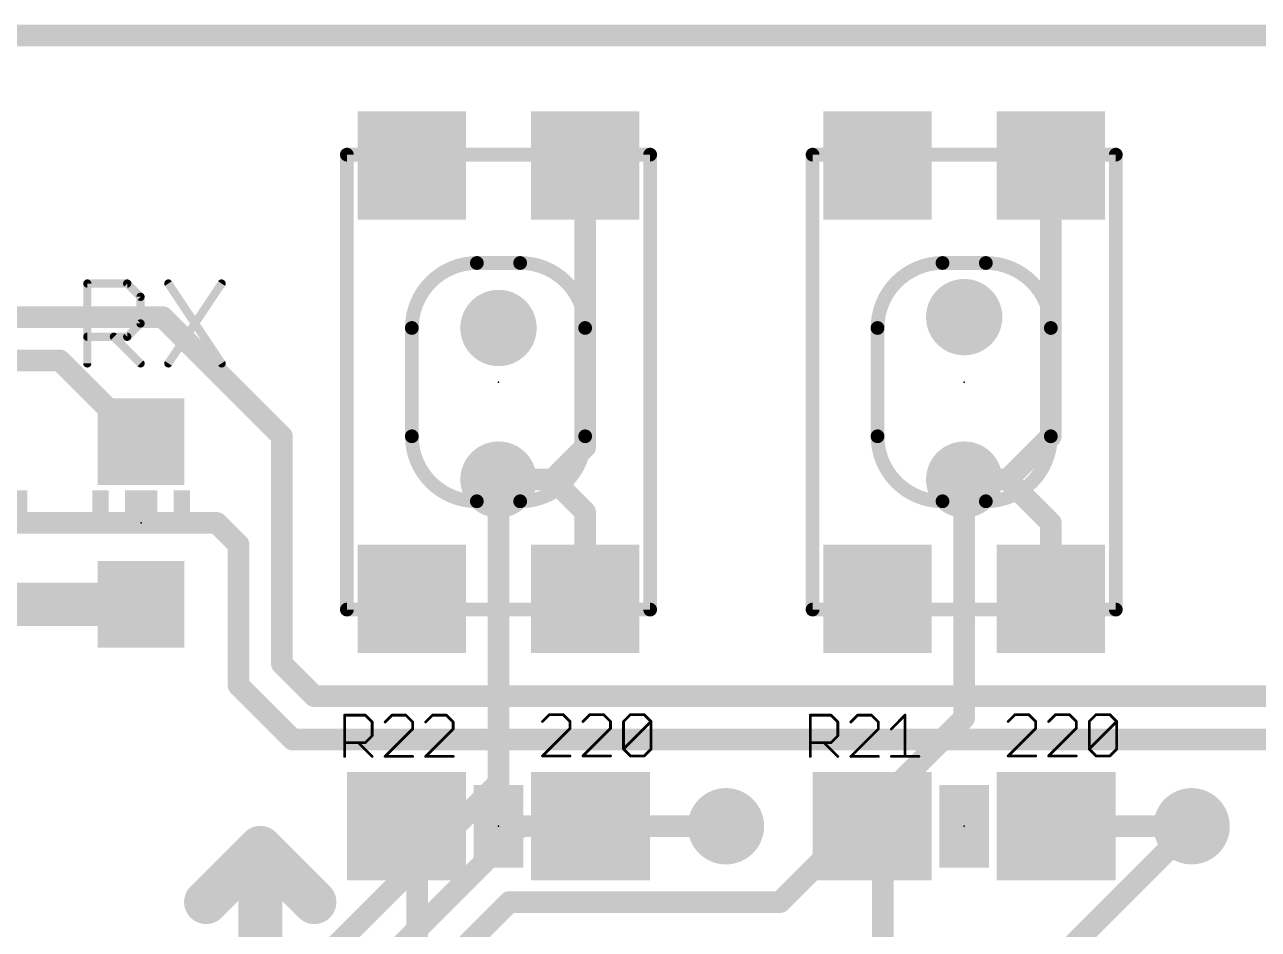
# Model space of a CAD drawing. Extents: x -0.4 to 70.1, y -0.1 to 70.1.
# Drawn here: x 18.12 to 29.52, y 61.75 to 70.1 of the extents above; entities that cross this region are included whole.
import ezdxf

# ---------------------------------------------------------------- set-up
doc = ezdxf.new("R2010")
doc.units = 0
for name, color, linetype in [('1', 22, 'CONTINUOUS'), ('16', 175, 'CONTINUOUS'), ('18', 82, 'CONTINUOUS'), ('20', 7, 'CONTINUOUS'), ('21', 253, 'CONTINUOUS'), ('23', 7, 'CONTINUOUS'), ('25', 253, 'CONTINUOUS'), ('27', 253, 'CONTINUOUS')]:
    doc.layers.add(name, color=color, linetype=linetype)

# ---------------------------------------------------------------- blocks, each defined once
blk = doc.blocks.new('RECT')
blk.add_solid([(-0.5, -0.5), (0.5, -0.5), (-0.5, 0.5), (0.5, 0.5)])
blk = doc.blocks.new('ROUNDV')
at = {"const_width": 0.5}
blk.add_lwpolyline([(0, -0.25, 1), (0, 0.25, 1), (0, -0.25)], format="xyb", dxfattribs=at)

msp = doc.modelspace()

# ---------------------------------------------------------------- linework, layer by layer
at = {"layer": '1'}
for points, const_width in [([(0, 70), (70, 70)], 0.2), ([(23.3, 66.2), (23.3, 68.8)], 0.2), ([(27.6, 66.3), (27.6, 68.8)], 0.2), ([(16.4, 67.4), (19.4, 67.4)], 0.2), ([(19.4, 67.4), (20.5, 66.3)], 0.2), ([(16.6, 67), (18.45, 67)], 0.2), ([(18.45, 67), (19.2, 66.25)], 0.2), ([(20.5, 66.3), (20.5, 64.2)], 0.2), ([(23, 65.9), (23.3, 66.2)], 0.2), ([(27.2, 65.9), (27.6, 66.3)], 0.2), ([(22.5, 65.9), (23, 65.9)], 0.2), ([(23, 65.9), (23.3, 65.6)], 0.2), ([(26.8, 65.9), (27.2, 65.9)], 0.2), ([(27.2, 65.9), (27.6, 65.5)], 0.2), ([(23.3, 65.6), (23.3, 64.8)], 0.2), ([(17.2, 65.5), (19.9, 65.5)], 0.2), ([(19.9, 65.5), (20.1, 65.3)], 0.2), ([(27.6, 65.5), (27.6, 64.8)], 0.2), ([(20.1, 65.3), (20.1, 64)], 0.2), ([(17.7, 64.75), (19.2, 64.75)], 0.4), ([(20.5, 64.2), (20.8, 63.9)], 0.2), ([(20.1, 64), (20.6, 63.5)], 0.2), ([(20.8, 63.9), (31.9, 63.9)], 0.2), ([(20.6, 63.5), (31.2, 63.5)], 0.2), ([(21.65, 62.7), (21.75, 62.6)], 0.4), ([(25.95, 62.7), (26.05, 62.6)], 0.4), ([(23.35, 62.7), (24.6, 62.7)], 0.2), ([(28.9, 62.7), (27.65, 62.7)], 0.2), ([(21.75, 61.1), (21.75, 62.6)], 0.2), ([(26.05, 61.1), (26.05, 62.6)], 0.2)]:
    msp.add_lwpolyline(points, dxfattribs=dict(at, const_width=const_width))
for points, const_width in [([(23.35, 68.8, 1), (23.25, 68.8)], 0.1), ([(27.65, 68.8, 1), (27.55, 68.8)], 0.1), ([(19.4354, 67.4354, 1), (19.3646, 67.3646)], 0.1), ([(19.4, 67.35, 1), (19.4, 67.45)], 0.1), ([(18.4854, 67.0354, 1), (18.4146, 66.9646)], 0.1), ([(18.45, 66.95, 1), (18.45, 67.05)], 0.1), ([(19.1646, 66.2146, 1), (19.2354, 66.2854)], 0.1), ([(20.55, 66.3, 1), (20.45, 66.3)], 0.1), ([(20.4646, 66.2646, 1), (20.5354, 66.3354)], 0.1), ([(23.3354, 66.1646, 1), (23.2646, 66.2354)], 0.1), ([(27.55, 66.3, 1), (27.65, 66.3)], 0.1), ([(27.6354, 66.2646, 1), (27.5646, 66.3354)], 0.1), ([(23.25, 66.2, 1), (23.35, 66.2)], 0.1), ([(22.5, 65.95, 1), (22.5, 65.85)], 0.1), ([(23.0354, 65.9354, 1), (22.9646, 65.8646)], 0.1), ([(22.9646, 65.9354, 1), (23.0354, 65.8646)], 0.1), ([(23, 65.85, 1), (23, 65.95)], 0.1), ([(26.8, 65.95, 1), (26.8, 65.85)], 0.1), ([(27.2354, 65.9354, 1), (27.1646, 65.8646)], 0.1), ([(27.1646, 65.9354, 1), (27.2354, 65.8646)], 0.1), ([(27.2, 65.85, 1), (27.2, 65.95)], 0.1), ([(23.35, 65.6, 1), (23.25, 65.6)], 0.1), ([(23.2646, 65.5646, 1), (23.3354, 65.6354)], 0.1), ([(19.9354, 65.5354, 1), (19.8646, 65.4646)], 0.1), ([(19.9, 65.45, 1), (19.9, 65.55)], 0.1), ([(27.65, 65.5, 1), (27.55, 65.5)], 0.1), ([(27.5646, 65.4646, 1), (27.6354, 65.5354)], 0.1), ([(20.15, 65.3, 1), (20.05, 65.3)], 0.1), ([(20.0646, 65.2646, 1), (20.1354, 65.3354)], 0.1), ([(19.2, 64.65, 1), (19.2, 64.85)], 0.2), ([(23.25, 64.8, 1), (23.35, 64.8)], 0.1), ([(27.55, 64.8, 1), (27.65, 64.8)], 0.1), ([(20.5354, 64.2354, 1), (20.4646, 64.1646)], 0.1), ([(20.45, 64.2, 1), (20.55, 64.2)], 0.1), ([(20.1354, 64.0354, 1), (20.0646, 63.9646)], 0.1), ([(20.05, 64, 1), (20.15, 64)], 0.1), ([(20.8, 63.95, 1), (20.8, 63.85)], 0.1), ([(20.7646, 63.8646, 1), (20.8354, 63.9354)], 0.1), ([(20.6, 63.55, 1), (20.6, 63.45)], 0.1), ([(20.5646, 63.4646, 1), (20.6354, 63.5354)], 0.1), ([(21.7207, 62.7707, 1), (21.5793, 62.6293)], 0.2), ([(26.0207, 62.7707, 1), (25.8793, 62.6293)], 0.2), ([(21.6793, 62.5293, 1), (21.8207, 62.6707)], 0.2), ([(23.35, 62.75, 1), (23.35, 62.65)], 0.1), ([(24.6, 62.65, 1), (24.6, 62.75)], 0.1), ([(25.9793, 62.5293, 1), (26.1207, 62.6707)], 0.2), ([(27.65, 62.75, 1), (27.65, 62.65)], 0.1), ([(28.9, 62.65, 1), (28.9, 62.75)], 0.1), ([(21.8, 62.6, 1), (21.7, 62.6)], 0.1), ([(26.1, 62.6, 1), (26, 62.6)], 0.1)]:
    msp.add_lwpolyline(points, format="xyb", dxfattribs=dict(at, const_width=const_width))
at = {"layer": '16', "const_width": 0.2}
for points in [[(0, 70), (70, 70)], [(22.5, 63.1), (22.5, 65.9)], [(26.8, 63.7), (26.8, 65.9)], [(25.1, 62), (26.8, 63.7)], [(20.3, 60.9), (22.5, 63.1)], [(22.7, 62.7), (20.7, 60.7)], [(24.6, 62.7), (22.7, 62.7)], [(27.8, 61.6), (28.9, 62.7)], [(21.1, 60.5), (22.6, 62)], [(22.6, 62), (25.1, 62)]]:
    msp.add_lwpolyline(points, dxfattribs=at)
at = {"layer": '16', "const_width": 0.1}
for points in [[(22.55, 65.9, 1), (22.45, 65.9)], [(26.85, 65.9, 1), (26.75, 65.9)], [(26.8354, 63.6646, 1), (26.7646, 63.7354)], [(26.75, 63.7, 1), (26.85, 63.7)], [(22.45, 63.1, 1), (22.55, 63.1)], [(22.5354, 63.0646, 1), (22.4646, 63.1354)], [(22.7, 62.75, 1), (22.7, 62.65)], [(22.7354, 62.6646, 1), (22.6646, 62.7354)], [(24.6, 62.65, 1), (24.6, 62.75)], [(28.9354, 62.6646, 1), (28.8646, 62.7354)], [(22.6, 62.05, 1), (22.6, 61.95)], [(22.6354, 61.9646, 1), (22.5646, 62.0354)], [(25.0646, 62.0354, 1), (25.1354, 61.9646)], [(25.1, 61.95, 1), (25.1, 62.05)]]:
    msp.add_lwpolyline(points, format="xyb", dxfattribs=at)
at = {"layer": '20', "const_width": 0.2}
msp.add_lwpolyline([(70, 70), (0, 70)], dxfattribs=at)
at = {"layer": '21', "const_width": 0.127}
for points in [[(21.1, 64.7), (21.1, 68.9)], [(21.1, 68.9), (23.9, 68.9)], [(23.9, 68.9), (23.9, 64.7)], [(25.4, 64.7), (25.4, 68.9)], [(25.4, 68.9), (28.2, 68.9)], [(28.2, 68.9), (28.2, 64.7)], [(22.3, 67.9), (22.7, 67.9)], [(26.6, 67.9), (27, 67.9)], [(21.7, 66.3), (21.7, 67.3)], [(23.3, 67.3), (23.3, 66.3)], [(26, 66.3), (26, 67.3)], [(27.6, 67.3), (27.6, 66.3)], [(22.7, 65.7), (22.3, 65.7)], [(27, 65.7), (26.6, 65.7)], [(23.9, 64.7), (21.1, 64.7)], [(28.2, 64.7), (25.4, 64.7)]]:
    msp.add_lwpolyline(points, dxfattribs=at)
at = {"layer": '21'}
for points, const_width in [([(21.1, 68.9318, 1), (21.1, 68.8683)], 0.0635), ([(21.1318, 68.9, 1), (21.0683, 68.9)], 0.0635), ([(23.9318, 68.9, 1), (23.8683, 68.9)], 0.0635), ([(23.9, 68.8683, 1), (23.9, 68.9318)], 0.0635), ([(25.4, 68.9318, 1), (25.4, 68.8683)], 0.0635), ([(25.4318, 68.9, 1), (25.3683, 68.9)], 0.0635), ([(28.2318, 68.9, 1), (28.1683, 68.9)], 0.0635), ([(28.2, 68.8683, 1), (28.2, 68.9318)], 0.0635), ([(22.3, 67.9, 0.4142), (21.7, 67.3)], 0.127), ([(22.3, 67.9318, 1), (22.3, 67.8683)], 0.0635), ([(22.3, 67.8683, 1), (22.3, 67.9318)], 0.0635), ([(23.3, 67.3, 0.4142), (22.7, 67.9)], 0.127), ([(22.7, 67.9318, 1), (22.7, 67.8683)], 0.0635), ([(22.7, 67.8683, 1), (22.7, 67.9318)], 0.0635), ([(26.6, 67.9, 0.4142), (26, 67.3)], 0.127), ([(26.6, 67.9318, 1), (26.6, 67.8683)], 0.0635), ([(26.6, 67.8683, 1), (26.6, 67.9318)], 0.0635), ([(27.6, 67.3, 0.4142), (27, 67.9)], 0.127), ([(27, 67.9318, 1), (27, 67.8683)], 0.0635), ([(27, 67.8683, 1), (27, 67.9318)], 0.0635), ([(21.7317, 67.3, 1), (21.6683, 67.3)], 0.0635), ([(21.6683, 67.3, 1), (21.7317, 67.3)], 0.0635), ([(23.3317, 67.3, 1), (23.2683, 67.3)], 0.0635), ([(23.2683, 67.3, 1), (23.3317, 67.3)], 0.0635), ([(26.0317, 67.3, 1), (25.9683, 67.3)], 0.0635), ([(25.9683, 67.3, 1), (26.0317, 67.3)], 0.0635), ([(27.6318, 67.3, 1), (27.5683, 67.3)], 0.0635), ([(27.5683, 67.3, 1), (27.6318, 67.3)], 0.0635), ([(21.7, 66.3, 0.4142), (22.3, 65.7)], 0.127), ([(21.7317, 66.3, 1), (21.6683, 66.3)], 0.0635), ([(21.6683, 66.3, 1), (21.7317, 66.3)], 0.0635), ([(22.7, 65.7, 0.4142), (23.3, 66.3)], 0.127), ([(23.3317, 66.3, 1), (23.2683, 66.3)], 0.0635), ([(23.2683, 66.3, 1), (23.3317, 66.3)], 0.0635), ([(26, 66.3, 0.4142), (26.6, 65.7)], 0.127), ([(26.0317, 66.3, 1), (25.9683, 66.3)], 0.0635), ([(25.9683, 66.3, 1), (26.0317, 66.3)], 0.0635), ([(27, 65.7, 0.4142), (27.6, 66.3)], 0.127), ([(27.6318, 66.3, 1), (27.5683, 66.3)], 0.0635), ([(27.5683, 66.3, 1), (27.6318, 66.3)], 0.0635), ([(22.3, 65.7318, 1), (22.3, 65.6683)], 0.0635), ([(22.3, 65.6683, 1), (22.3, 65.7318)], 0.0635), ([(22.7, 65.7318, 1), (22.7, 65.6683)], 0.0635), ([(22.7, 65.6683, 1), (22.7, 65.7318)], 0.0635), ([(26.6, 65.7318, 1), (26.6, 65.6683)], 0.0635), ([(26.6, 65.6683, 1), (26.6, 65.7318)], 0.0635), ([(27, 65.7318, 1), (27, 65.6683)], 0.0635), ([(27, 65.6683, 1), (27, 65.7318)], 0.0635), ([(21.1, 64.7318, 1), (21.1, 64.6683)], 0.0635), ([(21.0683, 64.7, 1), (21.1318, 64.7)], 0.0635), ([(23.8683, 64.7, 1), (23.9318, 64.7)], 0.0635), ([(23.9, 64.6683, 1), (23.9, 64.7318)], 0.0635), ([(25.4, 64.7318, 1), (25.4, 64.6683)], 0.0635), ([(25.3683, 64.7, 1), (25.4318, 64.7)], 0.0635), ([(28.1683, 64.7, 1), (28.2318, 64.7)], 0.0635), ([(28.2, 64.6683, 1), (28.2, 64.7318)], 0.0635)]:
    msp.add_lwpolyline(points, format="xyb", dxfattribs=dict(at, const_width=const_width))
at = {"layer": '23'}
for p in [(22.5, 66.8), (26.8, 66.8), (19.2, 65.5), (22.5, 62.7), (26.8, 62.7)]:
    msp.add_point(p, dxfattribs=at)
at = {"layer": '25'}
for points, const_width in [([(18.7031, 66.9731), (18.7031, 67.7103)], 0.0762), ([(18.7031, 67.7103), (19.0717, 67.7103)], 0.0762), ([(19.0717, 67.7103), (19.1946, 67.5875)], 0.0762), ([(19.4515, 67.7103), (19.943, 66.9731)], 0.0762), ([(19.943, 67.7103), (19.4515, 66.9731)], 0.0762), ([(19.1946, 67.5875), (19.1946, 67.3417)], 0.0762), ([(19.1946, 67.3417), (19.0717, 67.2188)], 0.0762), ([(19.0717, 67.2188), (18.7031, 67.2188)], 0.0762), ([(18.9488, 67.2188), (19.1946, 66.9731)], 0.0762), ([(21.0791, 63.3443), (21.0791, 63.7256)], 0.0254), ([(21.0791, 63.7256), (21.2697, 63.7256)], 0.0254), ([(21.2697, 63.7256), (21.3333, 63.6621)], 0.0254), ([(21.5168, 63.7256), (21.4533, 63.6621)], 0.0254), ([(21.6439, 63.7256), (21.5168, 63.7256)], 0.0254), ([(21.7075, 63.6621), (21.6439, 63.7256)], 0.0254), ([(21.891, 63.7256), (21.8275, 63.6621)], 0.0254), ([(22.0182, 63.7256), (21.891, 63.7256)], 0.0254), ([(22.0817, 63.6621), (22.0182, 63.7256)], 0.0254), ([(25.3791, 63.3443), (25.3791, 63.7256)], 0.0254), ([(25.3791, 63.7256), (25.5697, 63.7256)], 0.0254), ([(25.5697, 63.7256), (25.6333, 63.6621)], 0.0254), ([(25.8168, 63.7256), (25.7533, 63.6621)], 0.0254), ([(25.9439, 63.7256), (25.8168, 63.7256)], 0.0254), ([(26.0075, 63.6621), (25.9439, 63.7256)], 0.0254), ([(26.1275, 63.5985), (26.2546, 63.7256)], 0.0254), ([(26.2546, 63.7256), (26.2546, 63.3443)], 0.0254), ([(21.3333, 63.6621), (21.3333, 63.535)], 0.0254), ([(21.4533, 63.3443), (21.7075, 63.5985)], 0.0254), ([(21.7075, 63.5985), (21.7075, 63.6621)], 0.0254), ([(21.8275, 63.3443), (22.0817, 63.5985)], 0.0254), ([(22.0817, 63.5985), (22.0817, 63.6621)], 0.0254), ([(25.6333, 63.6621), (25.6333, 63.535)], 0.0254), ([(25.7533, 63.3443), (26.0075, 63.5985)], 0.0254), ([(26.0075, 63.5985), (26.0075, 63.6621)], 0.0254), ([(21.2697, 63.4714), (21.0791, 63.4714)], 0.0254), ([(21.2062, 63.4714), (21.3333, 63.3443)], 0.0254), ([(21.3333, 63.535), (21.2697, 63.4714)], 0.0254), ([(25.5697, 63.4714), (25.3791, 63.4714)], 0.0254), ([(25.5062, 63.4714), (25.6333, 63.3443)], 0.0254), ([(25.6333, 63.535), (25.5697, 63.4714)], 0.0254), ([(21.7075, 63.3443), (21.4533, 63.3443)], 0.0254), ([(22.0817, 63.3443), (21.8275, 63.3443)], 0.0254), ([(26.0075, 63.3443), (25.7533, 63.3443)], 0.0254), ([(26.1275, 63.3443), (26.3817, 63.3443)], 0.0254), ([(20.3, 62.5), (19.8, 62)], 0.4064), ([(20.3, 62.5), (20.8, 62)], 0.4064), ([(20.3, 62.4), (20.3, 60.8)], 0.4064)]:
    msp.add_lwpolyline(points, dxfattribs=dict(at, const_width=const_width))
for points, const_width in [([(18.7221, 67.7103, 1), (18.684, 67.7103)], 0.0381), ([(18.7031, 67.7294, 1), (18.7031, 67.6913)], 0.0381), ([(19.0852, 67.7238, 1), (19.0582, 67.6969)], 0.0381), ([(19.0717, 67.6913, 1), (19.0717, 67.7294)], 0.0381), ([(19.4674, 67.7209, 1), (19.4357, 67.6998)], 0.0381), ([(19.9589, 67.6998, 1), (19.9271, 67.7209)], 0.0381), ([(19.2136, 67.5875, 1), (19.1755, 67.5875)], 0.0381), ([(19.1811, 67.574, 1), (19.2081, 67.6009)], 0.0381), ([(19.1755, 67.3417, 1), (19.2136, 67.3417)], 0.0381), ([(19.2081, 67.3282, 1), (19.1811, 67.3552)], 0.0381), ([(18.7031, 67.2379, 1), (18.7031, 67.1998)], 0.0381), ([(18.9623, 67.2323, 1), (18.9354, 67.2054)], 0.0381), ([(19.0582, 67.2323, 1), (19.0852, 67.2054)], 0.0381), ([(19.0717, 67.1998, 1), (19.0717, 67.2379)], 0.0381), ([(18.684, 66.9731, 1), (18.7221, 66.9731)], 0.0381), ([(19.1811, 66.9596, 1), (19.2081, 66.9866)], 0.0381), ([(19.4357, 66.9837, 1), (19.4674, 66.9625)], 0.0381), ([(19.9271, 66.9625, 1), (19.9589, 66.9837)], 0.0381), ([(21.0854, 63.7256, 1), (21.0727, 63.7256)], 0.0127), ([(21.0791, 63.732, 1), (21.0791, 63.7193)], 0.0127), ([(21.2742, 63.7301, 1), (21.2653, 63.7211)], 0.0127), ([(21.2697, 63.7193, 1), (21.2697, 63.732)], 0.0127), ([(21.5168, 63.732, 1), (21.5168, 63.7193)], 0.0127), ([(21.5213, 63.7211, 1), (21.5123, 63.7301)], 0.0127), ([(21.6484, 63.7301, 1), (21.6395, 63.7211)], 0.0127), ([(21.6439, 63.7193, 1), (21.6439, 63.732)], 0.0127), ([(21.891, 63.732, 1), (21.891, 63.7193)], 0.0127), ([(21.8955, 63.7211, 1), (21.8866, 63.7301)], 0.0127), ([(22.0226, 63.7301, 1), (22.0137, 63.7211)], 0.0127), ([(22.0182, 63.7193, 1), (22.0182, 63.732)], 0.0127), ([(25.3854, 63.7256, 1), (25.3727, 63.7256)], 0.0127), ([(25.3791, 63.732, 1), (25.3791, 63.7193)], 0.0127), ([(25.5742, 63.7301, 1), (25.5653, 63.7211)], 0.0127), ([(25.5697, 63.7193, 1), (25.5697, 63.732)], 0.0127), ([(25.8168, 63.732, 1), (25.8168, 63.7193)], 0.0127), ([(25.8213, 63.7211, 1), (25.8123, 63.7301)], 0.0127), ([(25.9484, 63.7301, 1), (25.9395, 63.7211)], 0.0127), ([(25.9439, 63.7193, 1), (25.9439, 63.732)], 0.0127), ([(26.2609, 63.7256, 1), (26.2482, 63.7256)], 0.0127), ([(26.2591, 63.7211, 1), (26.2501, 63.7301)], 0.0127), ([(21.3396, 63.6621, 1), (21.3269, 63.6621)], 0.0127), ([(21.3288, 63.6576, 1), (21.3378, 63.6666)], 0.0127), ([(21.4488, 63.6666, 1), (21.4578, 63.6576)], 0.0127), ([(21.7139, 63.6621, 1), (21.7011, 63.6621)], 0.0127), ([(21.7011, 63.5985, 1), (21.7139, 63.5985)], 0.0127), ([(21.703, 63.6576, 1), (21.712, 63.6666)], 0.0127), ([(21.712, 63.594, 1), (21.703, 63.603)], 0.0127), ([(21.823, 63.6666, 1), (21.832, 63.6576)], 0.0127), ([(22.0881, 63.6621, 1), (22.0754, 63.6621)], 0.0127), ([(22.0754, 63.5985, 1), (22.0881, 63.5985)], 0.0127), ([(22.0772, 63.6576, 1), (22.0862, 63.6666)], 0.0127), ([(22.0862, 63.594, 1), (22.0772, 63.603)], 0.0127), ([(25.6396, 63.6621, 1), (25.6269, 63.6621)], 0.0127), ([(25.6288, 63.6576, 1), (25.6378, 63.6666)], 0.0127), ([(25.7488, 63.6666, 1), (25.7578, 63.6576)], 0.0127), ([(26.0139, 63.6621, 1), (26.0011, 63.6621)], 0.0127), ([(26.0011, 63.5985, 1), (26.0139, 63.5985)], 0.0127), ([(26.003, 63.6576, 1), (26.012, 63.6666)], 0.0127), ([(26.012, 63.594, 1), (26.003, 63.603)], 0.0127), ([(26.123, 63.603, 1), (26.132, 63.594)], 0.0127), ([(21.0791, 63.4778, 1), (21.0791, 63.4651)], 0.0127), ([(21.2107, 63.4759, 1), (21.2017, 63.4669)], 0.0127), ([(21.2653, 63.4759, 1), (21.2742, 63.4669)], 0.0127), ([(21.2697, 63.4651, 1), (21.2697, 63.4778)], 0.0127), ([(21.3269, 63.535, 1), (21.3396, 63.535)], 0.0127), ([(21.3378, 63.5305, 1), (21.3288, 63.5395)], 0.0127), ([(25.3791, 63.4778, 1), (25.3791, 63.4651)], 0.0127), ([(25.5107, 63.4759, 1), (25.5017, 63.4669)], 0.0127), ([(25.5653, 63.4759, 1), (25.5742, 63.4669)], 0.0127), ([(25.5697, 63.4651, 1), (25.5697, 63.4778)], 0.0127), ([(25.6269, 63.535, 1), (25.6396, 63.535)], 0.0127), ([(25.6378, 63.5305, 1), (25.6288, 63.5395)], 0.0127), ([(21.0727, 63.3443, 1), (21.0854, 63.3443)], 0.0127), ([(21.3288, 63.3398, 1), (21.3378, 63.3488)], 0.0127), ([(21.4533, 63.3507, 1), (21.4533, 63.338)], 0.0127), ([(21.4488, 63.3488, 1), (21.4578, 63.3398)], 0.0127), ([(21.7075, 63.338, 1), (21.7075, 63.3507)], 0.0127), ([(21.8275, 63.3507, 1), (21.8275, 63.338)], 0.0127), ([(21.823, 63.3488, 1), (21.832, 63.3398)], 0.0127), ([(22.0817, 63.338, 1), (22.0817, 63.3507)], 0.0127), ([(25.3727, 63.3443, 1), (25.3854, 63.3443)], 0.0127), ([(25.6288, 63.3398, 1), (25.6378, 63.3488)], 0.0127), ([(25.7533, 63.3507, 1), (25.7533, 63.338)], 0.0127), ([(25.7488, 63.3488, 1), (25.7578, 63.3398)], 0.0127), ([(26.0075, 63.338, 1), (26.0075, 63.3507)], 0.0127), ([(26.1275, 63.3507, 1), (26.1275, 63.338)], 0.0127), ([(26.2482, 63.3443, 1), (26.2609, 63.3443)], 0.0127), ([(26.3817, 63.338, 1), (26.3817, 63.3507)], 0.0127), ([(20.3718, 62.5718, 1), (20.2282, 62.4282)], 0.2032), ([(20.3718, 62.4282, 1), (20.2282, 62.5718)], 0.2032), ([(20.4016, 62.4, 1), (20.1984, 62.4)], 0.2032), ([(19.7282, 62.0718, 1), (19.8718, 61.9282)], 0.2032), ([(20.7282, 61.9282, 1), (20.8718, 62.0718)], 0.2032)]:
    msp.add_lwpolyline(points, format="xyb", dxfattribs=dict(at, const_width=const_width))
at = {"layer": '27', "const_width": 0.0254}
for points in [[(22.9696, 63.7306), (22.9061, 63.6671)], [(23.0967, 63.7306), (22.9696, 63.7306)], [(23.1603, 63.6671), (23.0967, 63.7306)], [(23.1603, 63.6035), (23.1603, 63.6671)], [(23.3438, 63.7306), (23.2803, 63.6671)], [(23.4709, 63.7306), (23.3438, 63.7306)], [(23.5345, 63.6671), (23.4709, 63.7306)], [(23.5345, 63.6035), (23.5345, 63.6671)], [(23.6545, 63.6671), (23.718, 63.7306)], [(23.6545, 63.4129), (23.6545, 63.6671)], [(23.6545, 63.4129), (23.9087, 63.6671)], [(23.718, 63.7306), (23.8452, 63.7306)], [(23.8452, 63.7306), (23.9087, 63.6671)], [(23.9087, 63.6671), (23.9087, 63.4129)], [(27.2696, 63.7306), (27.2061, 63.6671)], [(27.3967, 63.7306), (27.2696, 63.7306)], [(27.4603, 63.6671), (27.3967, 63.7306)], [(27.4603, 63.6035), (27.4603, 63.6671)], [(27.6438, 63.7306), (27.5803, 63.6671)], [(27.7709, 63.7306), (27.6438, 63.7306)], [(27.8345, 63.6671), (27.7709, 63.7306)], [(27.8345, 63.6035), (27.8345, 63.6671)], [(27.9545, 63.6671), (28.018, 63.7306)], [(27.9545, 63.4129), (27.9545, 63.6671)], [(27.9545, 63.4129), (28.2087, 63.6671)], [(28.018, 63.7306), (28.1452, 63.7306)], [(28.1452, 63.7306), (28.2087, 63.6671)], [(28.2087, 63.6671), (28.2087, 63.4129)], [(22.9061, 63.3493), (23.1603, 63.6035)], [(23.2803, 63.3493), (23.5345, 63.6035)], [(27.2061, 63.3493), (27.4603, 63.6035)], [(27.5803, 63.3493), (27.8345, 63.6035)], [(23.1603, 63.3493), (22.9061, 63.3493)], [(23.5345, 63.3493), (23.2803, 63.3493)], [(23.718, 63.3493), (23.6545, 63.4129)], [(23.8452, 63.3493), (23.718, 63.3493)], [(23.9087, 63.4129), (23.8452, 63.3493)], [(27.4603, 63.3493), (27.2061, 63.3493)], [(27.8345, 63.3493), (27.5803, 63.3493)], [(28.018, 63.3493), (27.9545, 63.4129)], [(28.1452, 63.3493), (28.018, 63.3493)], [(28.2087, 63.4129), (28.1452, 63.3493)]]:
    msp.add_lwpolyline(points, dxfattribs=at)
at = {"layer": '27', "const_width": 0.0127}
for points in [[(22.9016, 63.6716, 1), (22.9106, 63.6626)], [(22.9696, 63.737, 1), (22.9696, 63.7243)], [(22.9741, 63.7261, 1), (22.9651, 63.7351)], [(23.1012, 63.7351, 1), (23.0923, 63.7261)], [(23.0967, 63.7243, 1), (23.0967, 63.737)], [(23.1666, 63.6671, 1), (23.1539, 63.6671)], [(23.1558, 63.6626, 1), (23.1648, 63.6716)], [(23.2758, 63.6716, 1), (23.2848, 63.6626)], [(23.3438, 63.737, 1), (23.3438, 63.7243)], [(23.3483, 63.7261, 1), (23.3393, 63.7351)], [(23.4754, 63.7351, 1), (23.4665, 63.7261)], [(23.4709, 63.7243, 1), (23.4709, 63.737)], [(23.5409, 63.6671, 1), (23.5282, 63.6671)], [(23.53, 63.6626, 1), (23.539, 63.6716)], [(23.6608, 63.6671, 1), (23.6481, 63.6671)], [(23.65, 63.6716, 1), (23.659, 63.6626)], [(23.718, 63.737, 1), (23.718, 63.7243)], [(23.7225, 63.7261, 1), (23.7136, 63.7351)], [(23.8496, 63.7351, 1), (23.8407, 63.7261)], [(23.8452, 63.7243, 1), (23.8452, 63.737)], [(23.9151, 63.6671, 1), (23.9024, 63.6671)], [(23.9132, 63.6626, 1), (23.9042, 63.6716)], [(23.9042, 63.6626, 1), (23.9132, 63.6716)], [(27.2016, 63.6716, 1), (27.2106, 63.6626)], [(27.2696, 63.737, 1), (27.2696, 63.7243)], [(27.2741, 63.7261, 1), (27.2651, 63.7351)], [(27.4012, 63.7351, 1), (27.3923, 63.7261)], [(27.3967, 63.7243, 1), (27.3967, 63.737)], [(27.4666, 63.6671, 1), (27.4539, 63.6671)], [(27.4558, 63.6626, 1), (27.4648, 63.6716)], [(27.5758, 63.6716, 1), (27.5848, 63.6626)], [(27.6438, 63.737, 1), (27.6438, 63.7243)], [(27.6483, 63.7261, 1), (27.6393, 63.7351)], [(27.7754, 63.7351, 1), (27.7665, 63.7261)], [(27.7709, 63.7243, 1), (27.7709, 63.737)], [(27.8409, 63.6671, 1), (27.8282, 63.6671)], [(27.83, 63.6626, 1), (27.839, 63.6716)], [(27.9608, 63.6671, 1), (27.9481, 63.6671)], [(27.95, 63.6716, 1), (27.959, 63.6626)], [(28.018, 63.737, 1), (28.018, 63.7243)], [(28.0225, 63.7261, 1), (28.0136, 63.7351)], [(28.1496, 63.7351, 1), (28.1407, 63.7261)], [(28.1452, 63.7243, 1), (28.1452, 63.737)], [(28.2151, 63.6671, 1), (28.2024, 63.6671)], [(28.2132, 63.6626, 1), (28.2042, 63.6716)], [(28.2042, 63.6626, 1), (28.2132, 63.6716)], [(23.1539, 63.6035, 1), (23.1666, 63.6035)], [(23.1648, 63.599, 1), (23.1558, 63.608)], [(23.5282, 63.6035, 1), (23.5409, 63.6035)], [(23.539, 63.599, 1), (23.53, 63.608)], [(27.4539, 63.6035, 1), (27.4666, 63.6035)], [(27.4648, 63.599, 1), (27.4558, 63.608)], [(27.8282, 63.6035, 1), (27.8409, 63.6035)], [(27.839, 63.599, 1), (27.83, 63.608)], [(22.9061, 63.3556, 1), (22.9061, 63.343)], [(22.9016, 63.3538, 1), (22.9106, 63.3448)], [(23.1603, 63.343, 1), (23.1603, 63.3556)], [(23.2803, 63.3556, 1), (23.2803, 63.343)], [(23.2758, 63.3538, 1), (23.2848, 63.3448)], [(23.5345, 63.343, 1), (23.5345, 63.3556)], [(23.6481, 63.4129, 1), (23.6608, 63.4129)], [(23.659, 63.4173, 1), (23.65, 63.4084)], [(23.65, 63.4173, 1), (23.659, 63.4084)], [(23.718, 63.3556, 1), (23.718, 63.343)], [(23.7136, 63.3448, 1), (23.7225, 63.3538)], [(23.8407, 63.3538, 1), (23.8496, 63.3448)], [(23.8452, 63.343, 1), (23.8452, 63.3556)], [(23.9024, 63.4129, 1), (23.9151, 63.4129)], [(23.9132, 63.4084, 1), (23.9042, 63.4173)], [(27.2061, 63.3556, 1), (27.2061, 63.343)], [(27.2016, 63.3538, 1), (27.2106, 63.3448)], [(27.4603, 63.343, 1), (27.4603, 63.3556)], [(27.5758, 63.3538, 1), (27.5848, 63.3448)], [(27.5803, 63.3556, 1), (27.5803, 63.343)], [(27.8345, 63.343, 1), (27.8345, 63.3556)], [(27.959, 63.4173, 1), (27.95, 63.4084)], [(27.95, 63.4173, 1), (27.959, 63.4084)], [(27.9481, 63.4129, 1), (27.9608, 63.4129)], [(28.018, 63.3556, 1), (28.018, 63.343)], [(28.0136, 63.3448, 1), (28.0225, 63.3538)], [(28.1407, 63.3538, 1), (28.1496, 63.3448)], [(28.1452, 63.343, 1), (28.1452, 63.3556)], [(28.2024, 63.4129, 1), (28.2151, 63.4129)], [(28.2132, 63.4084, 1), (28.2042, 63.4173)]]:
    msp.add_lwpolyline(points, format="xyb", dxfattribs=at)

# ---------------------------------------------------------------- block references
at = {"layer": '1', "rotation": 270}
for p in [(21.7, 68.8), (23.3, 68.8), (26, 68.8), (27.6, 68.8), (21.7, 64.8), (23.3, 64.8), (26, 64.8), (27.6, 64.8)]:
    msp.add_blockref('RECT', p, dxfattribs=at)
at = {"layer": '1', "xscale": 0.8, "yscale": 0.8}
for p in [(19.2, 66.25), (19.2, 64.75)]:
    msp.add_blockref('RECT', p, dxfattribs=at)
at = {"layer": '1', "xscale": 1.1, "rotation": 180}
for p in [(21.65, 62.7), (23.35, 62.7), (25.95, 62.7), (27.65, 62.7)]:
    msp.add_blockref('RECT', p, dxfattribs=at)
at = {"layer": '18', "xscale": 0.7048, "yscale": 0.7048}
for p in [(26.8, 67.4), (26.8, 67.4), (22.5, 67.3), (22.5, 67.3), (22.5, 65.9), (22.5, 65.9), (26.8, 65.9), (26.8, 65.9), (24.6, 62.7), (24.6, 62.7), (28.9, 62.7), (28.9, 62.7)]:
    msp.add_blockref('ROUNDV', p, dxfattribs=at)
at = {"layer": '21', "yscale": 0.3}
for p, xscale in [((18.075, 65.65), 0.15), ((18.825, 65.65), 0.15), ((19.2, 65.65), 0.3), ((19.575, 65.65), 0.15)]:
    msp.add_blockref('RECT', p, dxfattribs=dict(at, xscale=xscale))
at = {"layer": '21', "xscale": 0.4572, "yscale": 0.762, "rotation": 180}
for p in [(22.5, 62.7), (26.8, 62.7)]:
    msp.add_blockref('RECT', p, dxfattribs=at)

doc.saveas('drawing.dxf')
